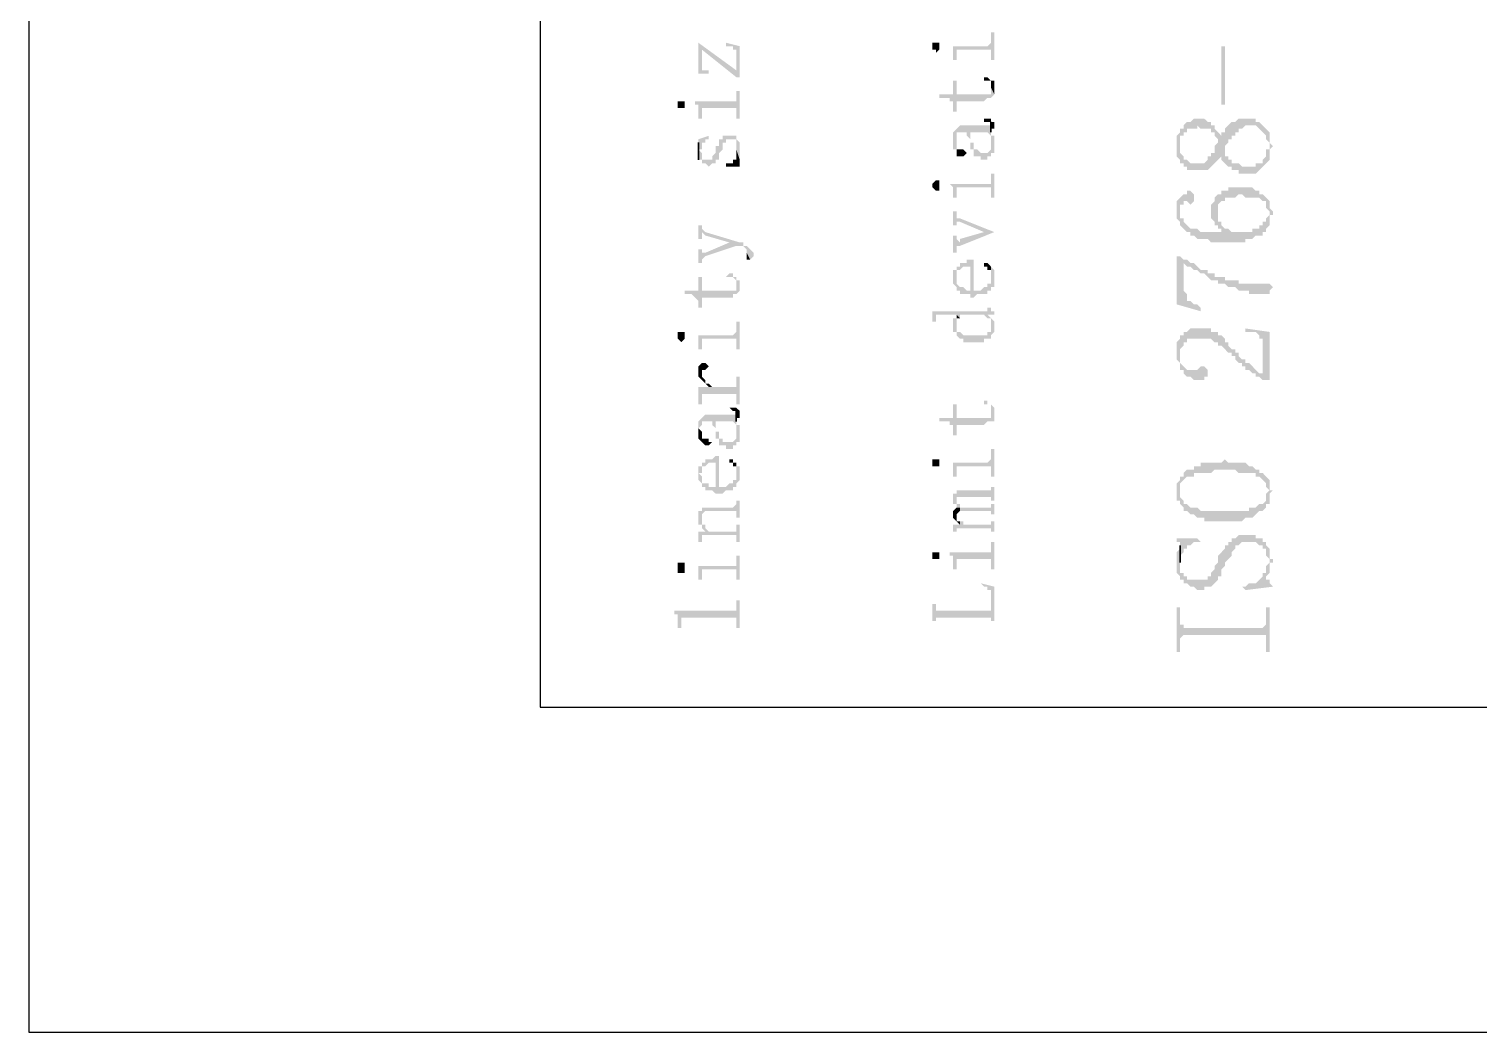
# Model space of a CAD drawing. Header units: inches. Extents: x 3613 to 8393, y -2205 to -794.
# Drawn here: x 7005.62 to 7024.65, y -1185.65 to -1172.5 of the extents above; entities that cross this region are included whole.
import ezdxf

# ---------------------------------------------------------------- set-up
doc = ezdxf.new("R2010")
doc.units = ezdxf.units.IN
doc.header["$MEASUREMENT"] = 0

msp = doc.modelspace()

# ---------------------------------------------------------------- hatches: boundary and pattern name
at = {"transparency": 33554559}
for points in [[(7014.406, -1172.676), (7014.451, -1172.766), (7014.902, -1173.127), (7014.902, -1173.037)], [(7014.406, -1172.676), (7014.406, -1173.082), (7014.586, -1173.082), (7014.541, -1173.082), (7014.541, -1173.037), (7014.451, -1173.037), (7014.451, -1172.992), (7014.451, -1172.766)], [(7014.767, -1172.676), (7014.767, -1172.721), (7014.857, -1172.721), (7014.857, -1172.766), (7014.902, -1172.766), (7014.902, -1172.811), (7014.902, -1173.127), (7014.948, -1173.127), (7014.948, -1172.721)], [(7017.475, -1172.721), (7017.475, -1172.766), (7017.52, -1172.766), (7017.52, -1172.811), (7017.52, -1172.811), (7017.565, -1172.766), (7017.565, -1172.721), (7017.565, -1172.676), (7017.475, -1172.676)], [(7017.701, -1172.721), (7017.746, -1172.721), (7017.746, -1172.766), (7017.746, -1172.811), (7017.746, -1172.856), (7017.746, -1172.902), (7017.791, -1172.902), (7017.791, -1172.811), (7017.791, -1172.766), (7018.242, -1172.766), (7018.242, -1172.902), (7018.287, -1172.902), (7018.287, -1172.541), (7018.242, -1172.541), (7018.242, -1172.676), (7018.242, -1172.676), (7018.197, -1172.721)], [(7021.311, -1173.488), (7021.311, -1172.721), (7021.266, -1172.721), (7021.266, -1173.488)], [(7017.565, -1173.353), (7017.565, -1173.398), (7017.701, -1173.398), (7017.701, -1173.443), (7017.746, -1173.443), (7017.746, -1173.488), (7017.746, -1173.579), (7017.791, -1173.579), (7017.791, -1173.443), (7018.152, -1173.443), (7018.197, -1173.398), (7018.242, -1173.398), (7018.287, -1173.353), (7018.242, -1173.263), (7018.242, -1173.308), (7018.242, -1173.353), (7017.791, -1173.353), (7017.791, -1173.172), (7017.746, -1173.172), (7017.746, -1173.353)], [(7018.152, -1173.172), (7018.242, -1173.172), (7018.242, -1173.218), (7018.242, -1173.263), (7018.242, -1173.263), (7018.287, -1173.353), (7018.287, -1173.263), (7018.287, -1173.218), (7018.287, -1173.172), (7018.242, -1173.172), (7018.197, -1173.127), (7018.152, -1173.127)], [(7014.135, -1173.488), (7014.135, -1173.533), (7014.225, -1173.533), (7014.225, -1173.488), (7014.225, -1173.443), (7014.135, -1173.443)], [(7014.361, -1173.443), (7014.361, -1173.488), (7014.406, -1173.488), (7014.406, -1173.533), (7014.406, -1173.579), (7014.406, -1173.669), (7014.451, -1173.669), (7014.451, -1173.533), (7014.902, -1173.533), (7014.902, -1173.669), (7014.948, -1173.669), (7014.948, -1173.308), (7014.902, -1173.308), (7014.902, -1173.443), (7014.857, -1173.443)], [(7017.746, -1173.94), (7017.746, -1173.985), (7017.746, -1174.03), (7017.746, -1174.075), (7017.791, -1174.075), (7017.791, -1173.94), (7017.791, -1173.895), (7017.791, -1173.849), (7017.926, -1173.849), (7017.926, -1173.895), (7017.926, -1173.895), (7017.971, -1173.94), (7017.971, -1173.985), (7017.971, -1173.849), (7018.197, -1173.849), (7018.242, -1173.895), (7018.242, -1173.94), (7018.242, -1173.985), (7018.242, -1174.03), (7018.287, -1173.895), (7018.242, -1173.895), (7018.242, -1173.849), (7018.242, -1173.759), (7017.836, -1173.759), (7017.791, -1173.804), (7017.791, -1173.804), (7017.746, -1173.849), (7017.746, -1173.895)], [(7018.152, -1173.669), (7018.152, -1173.714), (7018.242, -1173.714), (7018.242, -1173.804), (7018.287, -1173.804), (7018.287, -1173.759), (7018.287, -1173.714), (7018.242, -1173.714), (7018.242, -1173.669), (7018.197, -1173.669)], [(7020.679, -1174.03), (7020.679, -1174.165), (7020.724, -1174.21), (7020.724, -1174.256), (7020.77, -1174.256), (7020.77, -1174.301), (7020.815, -1174.301), (7020.815, -1174.346), (7021.086, -1174.346), (7021.131, -1174.301), (7021.131, -1174.301), (7021.176, -1174.256), (7021.176, -1174.256), (7021.221, -1174.21), (7021.221, -1174.21), (7021.266, -1174.165), (7021.266, -1174.21), (7021.311, -1174.12), (7021.311, -1174.075), (7021.311, -1174.03), (7021.356, -1173.985), (7021.356, -1173.94), (7021.401, -1173.94), (7021.401, -1173.895), (7021.447, -1173.895), (7021.447, -1173.849), (7021.492, -1173.849), (7021.492, -1173.804), (7021.537, -1173.804), (7021.582, -1173.759), (7021.717, -1173.759), (7021.762, -1173.804), (7021.762, -1173.804), (7021.808, -1173.849), (7021.808, -1173.849), (7021.853, -1173.895), (7021.853, -1173.94), (7021.898, -1173.985), (7021.898, -1174.21), (7021.898, -1174.12), (7021.898, -1174.075), (7021.943, -1174.03), (7021.898, -1173.985), (7021.898, -1173.895), (7021.898, -1173.849), (7021.853, -1173.804), (7021.853, -1173.804), (7021.808, -1173.759), (7021.808, -1173.759), (7021.762, -1173.714), (7021.717, -1173.714), (7021.717, -1173.669), (7021.492, -1173.669), (7021.447, -1173.714), (7021.401, -1173.714), (7021.356, -1173.759), (7021.356, -1173.759), (7021.311, -1173.804), (7021.311, -1173.849), (7021.266, -1173.849), (7021.266, -1173.895), (7021.266, -1173.895), (7021.221, -1173.849), (7021.221, -1173.985), (7021.221, -1173.985), (7021.176, -1174.03), (7021.176, -1174.12), (7021.131, -1174.12), (7021.131, -1174.165), (7021.086, -1174.165), (7021.086, -1174.21), (7021.04, -1174.256), (7020.86, -1174.256), (7020.815, -1174.21), (7020.77, -1174.21), (7020.77, -1174.165), (7020.77, -1174.165), (7020.724, -1174.12), (7020.724, -1174.075), (7020.724, -1173.849), (7020.724, -1173.849), (7020.679, -1173.895), (7020.679, -1173.985)], [(7020.724, -1173.849), (7020.724, -1174.03), (7020.724, -1173.895), (7020.77, -1173.895), (7020.77, -1173.849), (7020.815, -1173.849), (7020.815, -1173.804), (7020.95, -1173.804), (7020.95, -1173.759), (7020.995, -1173.804), (7021.131, -1173.804), (7021.131, -1173.849), (7021.176, -1173.849), (7021.176, -1173.895), (7021.221, -1173.94), (7021.221, -1173.849), (7021.221, -1173.849), (7021.176, -1173.804), (7021.176, -1173.759), (7021.131, -1173.759), (7021.131, -1173.714), (7021.086, -1173.714), (7021.04, -1173.669), (7020.905, -1173.669), (7020.86, -1173.714), (7020.815, -1173.714), (7020.77, -1173.759), (7020.77, -1173.804), (7020.724, -1173.804)], [(7014.406, -1174.21), (7014.451, -1174.21), (7014.451, -1174.256), (7014.496, -1174.256), (7014.541, -1174.301), (7014.541, -1174.301), (7014.586, -1174.256), (7014.632, -1174.256), (7014.632, -1174.21), (7014.677, -1174.21), (7014.677, -1174.165), (7014.677, -1174.12), (7014.677, -1174.12), (7014.722, -1174.075), (7014.722, -1174.03), (7014.722, -1173.985), (7014.767, -1173.985), (7014.767, -1173.94), (7014.902, -1173.94), (7014.902, -1173.985), (7014.902, -1174.03), (7014.902, -1174.075), (7014.948, -1174.21), (7014.948, -1174.165), (7014.948, -1174.12), (7014.948, -1174.075), (7014.948, -1174.03), (7014.948, -1173.985), (7014.948, -1173.985), (7014.902, -1173.94), (7014.902, -1173.895), (7014.722, -1173.895), (7014.722, -1173.94), (7014.677, -1173.94), (7014.677, -1173.985), (7014.677, -1174.03), (7014.632, -1174.03), (7014.632, -1174.075), (7014.632, -1174.12), (7014.632, -1174.12), (7014.586, -1174.165), (7014.586, -1174.21), (7014.451, -1174.21), (7014.451, -1174.165), (7014.451, -1174.12), (7014.406, -1174.075)], [(7014.406, -1173.94), (7014.406, -1174.21), (7014.406, -1174.075), (7014.451, -1174.075), (7014.451, -1174.03), (7014.451, -1173.985), (7014.496, -1173.985), (7014.496, -1173.94), (7014.541, -1173.94), (7014.541, -1173.895)], [(7017.791, -1174.075), (7017.791, -1174.12), (7017.791, -1174.165), (7017.881, -1174.165), (7017.926, -1174.12), (7017.926, -1174.12), (7017.881, -1174.075), (7017.791, -1174.075), (7017.791, -1174.03), (7017.791, -1173.94)], [(7017.971, -1173.985), (7017.971, -1174.03), (7017.971, -1174.075), (7018.017, -1174.075), (7018.017, -1174.12), (7018.017, -1174.165), (7018.107, -1174.165), (7018.107, -1174.21), (7018.197, -1174.21), (7018.197, -1174.165), (7018.242, -1174.165), (7018.242, -1174.12), (7018.287, -1174.12), (7018.287, -1174.075), (7018.287, -1174.03), (7018.287, -1173.985), (7018.287, -1173.94), (7018.287, -1173.895), (7018.242, -1174.03), (7018.242, -1174.075), (7018.242, -1174.075), (7018.197, -1174.12), (7018.107, -1174.12), (7018.062, -1174.075), (7018.017, -1174.075), (7018.017, -1174.03), (7018.017, -1173.985), (7017.971, -1173.985), (7017.971, -1173.94), (7017.971, -1173.849), (7017.971, -1173.849)], [(7021.266, -1174.21), (7021.311, -1174.256), (7021.311, -1174.256), (7021.356, -1174.301), (7021.401, -1174.301), (7021.401, -1174.346), (7021.492, -1174.346), (7021.492, -1174.391), (7021.717, -1174.391), (7021.762, -1174.346), (7021.762, -1174.346), (7021.808, -1174.301), (7021.808, -1174.301), (7021.853, -1174.256), (7021.853, -1174.256), (7021.898, -1174.21), (7021.898, -1174.03), (7021.898, -1174.075), (7021.853, -1174.075), (7021.853, -1174.165), (7021.808, -1174.21), (7021.808, -1174.256), (7021.717, -1174.256), (7021.717, -1174.301), (7021.537, -1174.301), (7021.492, -1174.256), (7021.401, -1174.256), (7021.401, -1174.21), (7021.356, -1174.21), (7021.356, -1174.165), (7021.311, -1174.165), (7021.311, -1174.12)], [(7014.767, -1174.256), (7014.767, -1174.301), (7014.948, -1174.301), (7014.948, -1174.256), (7014.948, -1174.21), (7014.902, -1174.075), (7014.902, -1174.12), (7014.902, -1174.165), (7014.902, -1174.21), (7014.857, -1174.21), (7014.857, -1174.256), (7014.812, -1174.256)], [(7017.701, -1174.526), (7017.701, -1174.526), (7017.746, -1174.572), (7017.746, -1174.617), (7017.746, -1174.662), (7017.746, -1174.707), (7017.791, -1174.707), (7017.791, -1174.617), (7017.791, -1174.572), (7018.242, -1174.572), (7018.242, -1174.617), (7018.242, -1174.707), (7018.287, -1174.707), (7018.287, -1174.391), (7018.242, -1174.391), (7018.242, -1174.481), (7018.242, -1174.526), (7018.197, -1174.526)], [(7017.475, -1174.572), (7017.475, -1174.572), (7017.52, -1174.617), (7017.565, -1174.617), (7017.565, -1174.572), (7017.565, -1174.526), (7017.565, -1174.481), (7017.52, -1174.481), (7017.475, -1174.526), (7017.475, -1174.526)], [(7021.131, -1174.887), (7021.131, -1174.933), (7021.131, -1174.978), (7021.176, -1175.023), (7021.176, -1175.068), (7021.221, -1175.068), (7021.221, -1174.842), (7021.221, -1174.797), (7021.266, -1174.752), (7021.311, -1174.752), (7021.311, -1174.707), (7021.447, -1174.707), (7021.492, -1174.662), (7021.537, -1174.662), (7021.582, -1174.707), (7021.762, -1174.707), (7021.808, -1174.752), (7021.853, -1174.752), (7021.853, -1174.842), (7021.898, -1174.887), (7021.898, -1175.068), (7021.898, -1174.933), (7021.943, -1174.933), (7021.943, -1174.887), (7021.898, -1174.842), (7021.898, -1174.752), (7021.853, -1174.707), (7021.853, -1174.707), (7021.808, -1174.662), (7021.762, -1174.662), (7021.762, -1174.617), (7021.717, -1174.617), (7021.672, -1174.572), (7021.356, -1174.572), (7021.356, -1174.617), (7021.266, -1174.617), (7021.266, -1174.662), (7021.221, -1174.662), (7021.176, -1174.707), (7021.176, -1174.752), (7021.131, -1174.797), (7021.131, -1174.842)], [(7020.679, -1174.842), (7020.679, -1174.933), (7020.679, -1174.978), (7020.724, -1175.023), (7020.724, -1175.068), (7020.77, -1175.113), (7020.77, -1175.113), (7020.815, -1175.158), (7020.86, -1175.158), (7020.86, -1175.203), (7020.905, -1175.203), (7020.95, -1175.248), (7021.086, -1175.248), (7021.131, -1175.294), (7021.582, -1175.294), (7021.582, -1175.248), (7021.672, -1175.248), (7021.717, -1175.203), (7021.808, -1175.203), (7021.808, -1175.158), (7021.853, -1175.158), (7021.853, -1175.113), (7021.898, -1175.068), (7021.898, -1174.887), (7021.898, -1174.933), (7021.853, -1174.978), (7021.853, -1175.023), (7021.808, -1175.023), (7021.808, -1175.068), (7021.762, -1175.068), (7021.762, -1175.113), (7021.672, -1175.113), (7021.672, -1175.158), (7021.401, -1175.158), (7021.356, -1175.113), (7021.311, -1175.158), (7020.995, -1175.158), (7020.95, -1175.113), (7020.86, -1175.113), (7020.815, -1175.068), (7020.815, -1175.068), (7020.77, -1175.023), (7020.77, -1174.978), (7020.724, -1174.978), (7020.724, -1174.887), (7020.724, -1174.707), (7020.679, -1174.752), (7020.679, -1174.797), (7020.679, -1174.797)], [(7020.724, -1174.707), (7020.724, -1174.887), (7020.724, -1174.797), (7020.77, -1174.797), (7020.77, -1174.752), (7020.815, -1174.752), (7020.86, -1174.797), (7020.86, -1174.797), (7020.905, -1174.752), (7020.905, -1174.662), (7020.905, -1174.662), (7020.86, -1174.617), (7020.815, -1174.617), (7020.815, -1174.662), (7020.77, -1174.662)], [(7017.746, -1174.887), (7017.746, -1175.068), (7017.791, -1175.068), (7017.791, -1175.023), (7017.836, -1175.023), (7018.152, -1175.158), (7018.287, -1175.158), (7017.836, -1174.978), (7017.791, -1174.978), (7017.791, -1174.933), (7017.791, -1174.887)], [(7021.221, -1175.068), (7021.221, -1175.113), (7021.266, -1175.113), (7021.266, -1175.158), (7021.311, -1175.158), (7021.356, -1175.113), (7021.311, -1175.113), (7021.266, -1175.068), (7021.266, -1175.023), (7021.221, -1175.023), (7021.221, -1174.978), (7021.221, -1174.887)], [(7014.406, -1175.068), (7014.406, -1175.248), (7014.451, -1175.248), (7014.451, -1175.203), (7014.451, -1175.158), (7014.496, -1175.203), (7014.812, -1175.294), (7014.812, -1175.294), (7014.902, -1175.339), (7014.993, -1175.339), (7015.038, -1175.384), (7015.038, -1175.429), (7015.083, -1175.519), (7015.083, -1175.519), (7015.128, -1175.474), (7015.128, -1175.429), (7015.128, -1175.429), (7015.083, -1175.384), (7015.083, -1175.384), (7015.038, -1175.339), (7014.993, -1175.339), (7014.993, -1175.294), (7014.948, -1175.294), (7014.496, -1175.158), (7014.451, -1175.113), (7014.451, -1175.068), (7014.451, -1175.068)], [(7017.746, -1175.203), (7017.746, -1175.429), (7017.791, -1175.429), (7017.791, -1175.384), (7017.791, -1175.339), (7017.836, -1175.339), (7018.287, -1175.158), (7018.152, -1175.158), (7017.836, -1175.248), (7017.836, -1175.294), (7017.791, -1175.248), (7017.791, -1175.203)], [(7014.406, -1175.384), (7014.406, -1175.564), (7014.451, -1175.564), (7014.451, -1175.519), (7014.451, -1175.519), (7014.496, -1175.474), (7014.902, -1175.339), (7014.812, -1175.294), (7014.496, -1175.429), (7014.451, -1175.429), (7014.451, -1175.384), (7014.451, -1175.384)], [(7015.038, -1175.474), (7015.038, -1175.519), (7015.083, -1175.519), (7015.038, -1175.429)], [(7017.746, -1175.655), (7017.791, -1175.745), (7017.791, -1175.7), (7017.791, -1175.655), (7017.836, -1175.655), (7017.881, -1175.61), (7017.971, -1175.61), (7017.971, -1176.016), (7018.017, -1176.016), (7018.062, -1175.971), (7018.197, -1175.971), (7018.197, -1175.925), (7018.242, -1175.925), (7018.242, -1175.88), (7018.287, -1175.88), (7018.287, -1175.835), (7018.287, -1175.79), (7018.287, -1175.745), (7018.287, -1175.7), (7018.287, -1175.655), (7018.287, -1175.655), (7018.242, -1175.61), (7018.242, -1175.745), (7018.242, -1175.79), (7018.242, -1175.835), (7018.197, -1175.835), (7018.197, -1175.88), (7018.152, -1175.88), (7018.107, -1175.925), (7018.017, -1175.925), (7018.017, -1175.519), (7017.926, -1175.519), (7017.926, -1175.564), (7017.836, -1175.564), (7017.836, -1175.61), (7017.791, -1175.61), (7017.791, -1175.655)], [(7020.679, -1175.474), (7020.679, -1176.106), (7020.995, -1176.196), (7020.995, -1176.151), (7020.95, -1176.106), (7020.905, -1176.106), (7020.86, -1176.061), (7020.815, -1176.061), (7020.815, -1175.971), (7020.77, -1175.925), (7020.77, -1175.519), (7020.724, -1175.474)], [(7020.77, -1175.519), (7020.77, -1175.564), (7020.815, -1175.61), (7020.86, -1175.61), (7020.905, -1175.655), (7020.95, -1175.655), (7020.995, -1175.7), (7021.04, -1175.7), (7021.086, -1175.745), (7021.086, -1175.745), (7021.131, -1175.79), (7021.221, -1175.79), (7021.221, -1175.835), (7021.311, -1175.835), (7021.356, -1175.88), (7021.447, -1175.88), (7021.492, -1175.925), (7021.627, -1175.925), (7021.627, -1175.971), (7021.898, -1175.971), (7021.898, -1175.925), (7021.943, -1175.88), (7021.898, -1175.835), (7021.492, -1175.835), (7021.492, -1175.79), (7021.311, -1175.79), (7021.311, -1175.745), (7021.176, -1175.745), (7021.176, -1175.7), (7021.086, -1175.7), (7021.086, -1175.655), (7020.995, -1175.655), (7020.95, -1175.61), (7020.95, -1175.61), (7020.905, -1175.564), (7020.86, -1175.564), (7020.815, -1175.519)], [(7014.225, -1175.925), (7014.225, -1175.971), (7014.316, -1175.971), (7014.361, -1176.016), (7014.361, -1176.016), (7014.406, -1176.061), (7014.406, -1176.151), (7014.451, -1176.151), (7014.451, -1176.016), (7014.857, -1176.016), (7014.857, -1175.971), (7014.902, -1175.971), (7014.902, -1175.835), (7014.902, -1175.88), (7014.902, -1175.925), (7014.451, -1175.925), (7014.451, -1175.745), (7014.406, -1175.745), (7014.406, -1175.925)], [(7014.767, -1175.745), (7014.857, -1175.745), (7014.902, -1175.79), (7014.902, -1175.835), (7014.902, -1175.971), (7014.948, -1175.925), (7014.948, -1175.88), (7014.948, -1175.79), (7014.902, -1175.79), (7014.902, -1175.745), (7014.857, -1175.745), (7014.857, -1175.7), (7014.812, -1175.7)], [(7017.746, -1175.745), (7017.746, -1175.79), (7017.746, -1175.835), (7017.746, -1175.835), (7017.791, -1175.88), (7017.791, -1175.925), (7017.836, -1175.925), (7017.836, -1175.971), (7017.971, -1175.971), (7017.971, -1176.016), (7017.971, -1175.925), (7017.926, -1175.925), (7017.881, -1175.88), (7017.836, -1175.88), (7017.791, -1175.835), (7017.791, -1175.79), (7017.791, -1175.745), (7017.746, -1175.655), (7017.746, -1175.7)], [(7018.152, -1175.564), (7018.152, -1175.61), (7018.197, -1175.61), (7018.197, -1175.655), (7018.242, -1175.655), (7018.242, -1175.7), (7018.242, -1175.745), (7018.242, -1175.61), (7018.242, -1175.61), (7018.197, -1175.564)], [(7017.43, -1176.196), (7017.475, -1176.196), (7017.475, -1176.241), (7017.475, -1176.332), (7017.52, -1176.332), (7017.52, -1176.287), (7017.52, -1176.241), (7017.791, -1176.241), (7017.836, -1176.287), (7017.836, -1176.241), (7018.152, -1176.241), (7018.197, -1176.287), (7018.197, -1176.241), (7018.287, -1176.241), (7018.287, -1176.196), (7018.242, -1176.196), (7018.242, -1176.151), (7018.242, -1176.106), (7018.242, -1176.151), (7018.197, -1176.151), (7018.197, -1176.196)], [(7017.746, -1176.377), (7017.746, -1176.422), (7017.746, -1176.467), (7017.791, -1176.467), (7017.791, -1176.512), (7017.791, -1176.512), (7017.836, -1176.557), (7017.881, -1176.557), (7017.881, -1176.602), (7018.152, -1176.602), (7018.152, -1176.557), (7018.242, -1176.557), (7018.242, -1176.512), (7018.242, -1176.377), (7018.242, -1176.422), (7018.242, -1176.467), (7018.197, -1176.467), (7018.197, -1176.512), (7017.881, -1176.512), (7017.836, -1176.467), (7017.791, -1176.467), (7017.791, -1176.422), (7017.791, -1176.287), (7017.746, -1176.287), (7017.746, -1176.332)], [(7017.791, -1176.287), (7017.791, -1176.377), (7017.791, -1176.332), (7017.791, -1176.287), (7017.836, -1176.287), (7017.791, -1176.241), (7017.791, -1176.241)], [(7018.197, -1176.287), (7018.242, -1176.287), (7018.242, -1176.332), (7018.242, -1176.377), (7018.242, -1176.512), (7018.287, -1176.467), (7018.287, -1176.422), (7018.287, -1176.377), (7018.287, -1176.332), (7018.287, -1176.332), (7018.242, -1176.287), (7018.242, -1176.287), (7018.197, -1176.241), (7018.197, -1176.241)], [(7014.135, -1176.512), (7014.135, -1176.557), (7014.135, -1176.557), (7014.18, -1176.602), (7014.18, -1176.602), (7014.225, -1176.557), (7014.225, -1176.512), (7014.225, -1176.467), (7014.135, -1176.467)], [(7014.361, -1176.512), (7014.406, -1176.512), (7014.406, -1176.557), (7014.406, -1176.648), (7014.406, -1176.693), (7014.451, -1176.693), (7014.451, -1176.602), (7014.451, -1176.557), (7014.902, -1176.557), (7014.902, -1176.693), (7014.948, -1176.693), (7014.948, -1176.332), (7014.902, -1176.332), (7014.902, -1176.467), (7014.902, -1176.467), (7014.857, -1176.512)], [(7020.679, -1176.738), (7020.679, -1176.828), (7020.679, -1176.828), (7020.724, -1176.873), (7020.724, -1176.918), (7020.724, -1176.738), (7020.724, -1176.693), (7020.77, -1176.648), (7020.77, -1176.602), (7020.815, -1176.602), (7020.815, -1176.557), (7021.131, -1176.557), (7021.176, -1176.602), (7021.221, -1176.602), (7021.221, -1176.648), (7021.266, -1176.648), (7021.311, -1176.693), (7021.311, -1176.693), (7021.356, -1176.738), (7021.401, -1176.738), (7021.401, -1176.783), (7021.447, -1176.783), (7021.447, -1176.828), (7021.492, -1176.873), (7021.537, -1176.873), (7021.537, -1176.918), (7021.582, -1176.918), (7021.582, -1176.964), (7021.627, -1176.964), (7021.672, -1177.009), (7021.717, -1177.009), (7021.717, -1177.054), (7021.762, -1177.054), (7021.808, -1177.099), (7021.808, -1177.009), (7021.762, -1177.009), (7021.717, -1176.964), (7021.717, -1176.964), (7021.672, -1176.918), (7021.627, -1176.873), (7021.582, -1176.873), (7021.582, -1176.828), (7021.537, -1176.828), (7021.492, -1176.783), (7021.492, -1176.738), (7021.447, -1176.738), (7021.447, -1176.693), (7021.401, -1176.693), (7021.356, -1176.648), (7021.356, -1176.602), (7021.311, -1176.602), (7021.311, -1176.557), (7021.266, -1176.512), (7021.221, -1176.512), (7021.221, -1176.467), (7021.131, -1176.467), (7021.131, -1176.422), (7020.86, -1176.422), (7020.815, -1176.467), (7020.77, -1176.467), (7020.77, -1176.512), (7020.724, -1176.512), (7020.724, -1176.557), (7020.724, -1176.557), (7020.679, -1176.602), (7020.679, -1176.648), (7020.679, -1176.693)], [(7021.582, -1176.422), (7021.582, -1176.467), (7021.717, -1176.467), (7021.762, -1176.512), (7021.762, -1176.557), (7021.808, -1176.557), (7021.808, -1177.099), (7021.898, -1177.099), (7021.898, -1176.467)], [(7014.406, -1176.964), (7014.406, -1177.009), (7014.406, -1177.054), (7014.406, -1177.054), (7014.451, -1177.099), (7014.451, -1177.009), (7014.451, -1176.964), (7014.496, -1176.964), (7014.541, -1176.918), (7014.541, -1176.918), (7014.496, -1176.873), (7014.451, -1176.873), (7014.406, -1176.918)], [(7020.724, -1176.918), (7020.724, -1176.964), (7020.77, -1176.964), (7020.77, -1177.009), (7020.77, -1177.009), (7020.815, -1177.054), (7020.86, -1177.054), (7020.905, -1177.099), (7021.04, -1177.099), (7021.04, -1177.054), (7021.086, -1177.054), (7021.086, -1176.964), (7021.086, -1176.964), (7021.04, -1176.918), (7020.995, -1176.918), (7020.95, -1176.964), (7020.815, -1176.964), (7020.77, -1176.918), (7020.77, -1176.918), (7020.724, -1176.873), (7020.724, -1176.828), (7020.724, -1176.783)], [(7014.406, -1177.189), (7014.406, -1177.234), (7014.406, -1177.279), (7014.406, -1177.325), (7014.406, -1177.415), (7014.451, -1177.415), (7014.451, -1177.279), (7014.902, -1177.279), (7014.902, -1177.415), (7014.948, -1177.415), (7014.948, -1177.054), (7014.902, -1177.054), (7014.902, -1177.144), (7014.902, -1177.189), (7014.541, -1177.189)], [(7014.451, -1177.099), (7014.451, -1177.099), (7014.496, -1177.144), (7014.496, -1177.144), (7014.541, -1177.189), (7014.586, -1177.189), (7014.541, -1177.144), (7014.496, -1177.144), (7014.496, -1177.099), (7014.496, -1177.099), (7014.451, -1177.054), (7014.451, -1177.009), (7014.451, -1177.009)], [(7017.565, -1177.595), (7017.565, -1177.64), (7017.701, -1177.64), (7017.701, -1177.686), (7017.746, -1177.686), (7017.746, -1177.731), (7017.746, -1177.821), (7017.791, -1177.821), (7017.791, -1177.686), (7018.152, -1177.686), (7018.197, -1177.64), (7018.287, -1177.64), (7018.242, -1177.505), (7018.242, -1177.55), (7018.242, -1177.595), (7017.791, -1177.595), (7017.791, -1177.415), (7017.746, -1177.415), (7017.746, -1177.595)], [(7018.152, -1177.415), (7018.242, -1177.415), (7018.242, -1177.46), (7018.242, -1177.505), (7018.242, -1177.505), (7018.287, -1177.64), (7018.287, -1177.595), (7018.287, -1177.55), (7018.287, -1177.46), (7018.287, -1177.46), (7018.242, -1177.415), (7018.197, -1177.415), (7018.197, -1177.37), (7018.152, -1177.37)], [(7014.406, -1177.731), (7014.406, -1177.776), (7014.406, -1177.821), (7014.406, -1177.866), (7014.406, -1177.731), (7014.406, -1177.731), (7014.451, -1177.686), (7014.451, -1177.64), (7014.586, -1177.64), (7014.586, -1177.686), (7014.586, -1177.686), (7014.632, -1177.731), (7014.632, -1177.776), (7014.632, -1177.64), (7014.857, -1177.64), (7014.902, -1177.686), (7014.902, -1177.731), (7014.902, -1177.776), (7014.902, -1177.821), (7014.902, -1177.686), (7014.902, -1177.64), (7014.902, -1177.55), (7014.496, -1177.55), (7014.451, -1177.595), (7014.451, -1177.595), (7014.406, -1177.64), (7014.406, -1177.686)], [(7014.632, -1177.776), (7014.632, -1177.821), (7014.632, -1177.866), (7014.677, -1177.866), (7014.677, -1177.911), (7014.677, -1177.956), (7014.767, -1177.956), (7014.767, -1178.002), (7014.857, -1178.002), (7014.857, -1177.956), (7014.902, -1177.956), (7014.902, -1177.911), (7014.948, -1177.911), (7014.948, -1177.866), (7014.948, -1177.821), (7014.948, -1177.731), (7014.948, -1177.686), (7014.902, -1177.686), (7014.902, -1177.821), (7014.902, -1177.866), (7014.902, -1177.866), (7014.857, -1177.911), (7014.722, -1177.911), (7014.722, -1177.866), (7014.677, -1177.866), (7014.677, -1177.821), (7014.677, -1177.776), (7014.632, -1177.776), (7014.632, -1177.731), (7014.632, -1177.64), (7014.632, -1177.64)], [(7014.812, -1177.46), (7014.812, -1177.46), (7014.857, -1177.505), (7014.902, -1177.505), (7014.902, -1177.595), (7014.948, -1177.595), (7014.948, -1177.55), (7014.948, -1177.505), (7014.948, -1177.505), (7014.902, -1177.46), (7014.857, -1177.46)], [(7014.406, -1177.866), (7014.451, -1177.911), (7014.451, -1177.911), (7014.496, -1177.956), (7014.541, -1177.956), (7014.586, -1177.911), (7014.541, -1177.911), (7014.541, -1177.866), (7014.451, -1177.866), (7014.451, -1177.821), (7014.451, -1177.776), (7014.406, -1177.731)], [(7017.701, -1178.182), (7017.746, -1178.182), (7017.746, -1178.227), (7017.746, -1178.317), (7017.746, -1178.363), (7017.791, -1178.363), (7017.791, -1178.272), (7017.791, -1178.227), (7018.242, -1178.227), (7018.242, -1178.363), (7018.287, -1178.363), (7018.287, -1178.002), (7018.242, -1178.002), (7018.242, -1178.137), (7018.242, -1178.137), (7018.197, -1178.182)], [(7014.406, -1178.227), (7014.406, -1178.317), (7014.451, -1178.317), (7014.451, -1178.272), (7014.451, -1178.227), (7014.496, -1178.227), (7014.541, -1178.182), (7014.632, -1178.182), (7014.632, -1178.588), (7014.722, -1178.588), (7014.767, -1178.543), (7014.857, -1178.543), (7014.857, -1178.498), (7014.902, -1178.498), (7014.902, -1178.453), (7014.902, -1178.453), (7014.948, -1178.408), (7014.948, -1178.363), (7014.948, -1178.317), (7014.948, -1178.272), (7014.948, -1178.227), (7014.902, -1178.227), (7014.902, -1178.182), (7014.902, -1178.317), (7014.902, -1178.363), (7014.902, -1178.408), (7014.857, -1178.408), (7014.857, -1178.453), (7014.812, -1178.453), (7014.767, -1178.498), (7014.677, -1178.498), (7014.677, -1178.092), (7014.632, -1178.092), (7014.586, -1178.137), (7014.496, -1178.137), (7014.496, -1178.182), (7014.451, -1178.182), (7014.451, -1178.227)], [(7014.767, -1178.137), (7014.812, -1178.137), (7014.812, -1178.182), (7014.857, -1178.182), (7014.857, -1178.227), (7014.902, -1178.227), (7014.902, -1178.272), (7014.902, -1178.317), (7014.902, -1178.182), (7014.857, -1178.182), (7014.857, -1178.137), (7014.812, -1178.137)], [(7017.475, -1178.182), (7017.475, -1178.227), (7017.565, -1178.227), (7017.565, -1178.182), (7017.565, -1178.137), (7017.475, -1178.137)], [(7020.724, -1178.408), (7020.724, -1178.543), (7020.724, -1178.498), (7020.724, -1178.453), (7020.77, -1178.408), (7020.77, -1178.408), (7020.815, -1178.363), (7020.905, -1178.363), (7020.905, -1178.317), (7021.131, -1178.317), (7021.176, -1178.272), (7021.447, -1178.272), (7021.492, -1178.317), (7021.717, -1178.317), (7021.717, -1178.363), (7021.762, -1178.363), (7021.808, -1178.408), (7021.808, -1178.408), (7021.853, -1178.453), (7021.853, -1178.498), (7021.898, -1178.543), (7021.898, -1178.408), (7021.853, -1178.363), (7021.853, -1178.363), (7021.808, -1178.317), (7021.762, -1178.317), (7021.762, -1178.272), (7021.717, -1178.272), (7021.672, -1178.227), (7021.627, -1178.227), (7021.582, -1178.182), (7021.356, -1178.182), (7021.311, -1178.137), (7021.266, -1178.182), (7020.995, -1178.182), (7020.995, -1178.227), (7020.905, -1178.227), (7020.905, -1178.272), (7020.815, -1178.272), (7020.77, -1178.317), (7020.77, -1178.363), (7020.724, -1178.363)], [(7014.406, -1178.317), (7014.406, -1178.363), (7014.406, -1178.408), (7014.406, -1178.408), (7014.451, -1178.453), (7014.451, -1178.498), (7014.496, -1178.498), (7014.496, -1178.543), (7014.586, -1178.543), (7014.632, -1178.588), (7014.632, -1178.498), (7014.541, -1178.498), (7014.541, -1178.453), (7014.451, -1178.453), (7014.451, -1178.408), (7014.451, -1178.363), (7014.451, -1178.363), (7014.406, -1178.317), (7014.406, -1178.227), (7014.406, -1178.272)], [(7020.679, -1178.543), (7020.679, -1178.679), (7020.724, -1178.679), (7020.724, -1178.724), (7020.724, -1178.724), (7020.77, -1178.769), (7020.77, -1178.814), (7020.815, -1178.814), (7020.86, -1178.859), (7020.905, -1178.859), (7020.95, -1178.904), (7021.04, -1178.904), (7021.04, -1178.949), (7021.537, -1178.949), (7021.582, -1178.904), (7021.672, -1178.904), (7021.717, -1178.859), (7021.717, -1178.859), (7021.762, -1178.814), (7021.808, -1178.814), (7021.853, -1178.769), (7021.853, -1178.724), (7021.898, -1178.724), (7021.898, -1178.633), (7021.898, -1178.588), (7021.943, -1178.543), (7021.898, -1178.543), (7021.898, -1178.453), (7021.898, -1178.408), (7021.898, -1178.543), (7021.898, -1178.543), (7021.853, -1178.588), (7021.853, -1178.633), (7021.853, -1178.679), (7021.808, -1178.724), (7021.762, -1178.724), (7021.717, -1178.769), (7021.627, -1178.769), (7021.627, -1178.814), (7020.995, -1178.814), (7020.95, -1178.769), (7020.86, -1178.769), (7020.815, -1178.724), (7020.77, -1178.724), (7020.77, -1178.679), (7020.724, -1178.633), (7020.724, -1178.408), (7020.724, -1178.408), (7020.679, -1178.453)], [(7017.746, -1178.633), (7017.746, -1178.679), (7017.746, -1178.724), (7017.791, -1178.724), (7017.791, -1178.769), (7017.836, -1178.769), (7017.836, -1178.814), (7018.242, -1178.814), (7018.242, -1178.859), (7018.287, -1178.859), (7018.287, -1178.724), (7018.242, -1178.724), (7018.242, -1178.769), (7017.836, -1178.769), (7017.836, -1178.724), (7017.791, -1178.724), (7017.791, -1178.679), (7017.791, -1178.588), (7017.746, -1178.588)], [(7017.791, -1178.588), (7017.791, -1178.679), (7017.791, -1178.633), (7018.242, -1178.633), (7018.242, -1178.679), (7018.287, -1178.679), (7018.287, -1178.498), (7018.242, -1178.498), (7018.242, -1178.543), (7017.791, -1178.543)], [(7014.451, -1178.814), (7014.451, -1178.904), (7014.451, -1178.859), (7014.451, -1178.859), (7014.496, -1178.814), (7014.902, -1178.814), (7014.902, -1178.904), (7014.948, -1178.904), (7014.948, -1178.679), (7014.902, -1178.679), (7014.902, -1178.724), (7014.902, -1178.724), (7014.857, -1178.769), (7014.451, -1178.769)], [(7017.746, -1178.859), (7017.746, -1178.904), (7017.746, -1178.904), (7017.791, -1178.949), (7017.791, -1178.859), (7017.791, -1178.859), (7017.836, -1178.814), (7017.836, -1178.769), (7017.791, -1178.769), (7017.746, -1178.814), (7017.746, -1178.814)], [(7014.406, -1178.904), (7014.406, -1178.949), (7014.406, -1178.994), (7014.451, -1178.994), (7014.451, -1179.04), (7014.451, -1179.04), (7014.496, -1179.085), (7014.496, -1179.04), (7014.496, -1178.994), (7014.451, -1178.994), (7014.451, -1178.949), (7014.451, -1178.814), (7014.406, -1178.814), (7014.406, -1178.859), (7014.406, -1178.859)], [(7017.746, -1178.994), (7017.746, -1179.04), (7017.746, -1179.085), (7017.791, -1179.085), (7017.791, -1179.04), (7018.242, -1179.04), (7018.242, -1179.085), (7018.287, -1179.085), (7018.287, -1178.949), (7018.242, -1178.949), (7018.242, -1178.994), (7017.881, -1178.994), (7017.881, -1178.949), (7017.836, -1178.949), (7017.836, -1178.994)], [(7017.791, -1178.949), (7017.791, -1178.949), (7017.836, -1178.994), (7017.836, -1178.949), (7017.791, -1178.949), (7017.791, -1178.904), (7017.791, -1178.859)], [(7014.406, -1179.085), (7014.406, -1179.13), (7014.406, -1179.175), (7014.406, -1179.22), (7014.451, -1179.22), (7014.451, -1179.175), (7014.451, -1179.13), (7014.902, -1179.13), (7014.902, -1179.175), (7014.902, -1179.22), (7014.948, -1179.22), (7014.948, -1178.994), (7014.902, -1178.994), (7014.902, -1179.04), (7014.902, -1179.085), (7014.541, -1179.085), (7014.496, -1179.04), (7014.496, -1179.085)], [(7020.679, -1179.491), (7020.679, -1179.626), (7020.679, -1179.626), (7020.724, -1179.671), (7020.724, -1179.717), (7020.77, -1179.717), (7020.77, -1179.762), (7020.815, -1179.762), (7020.86, -1179.807), (7020.905, -1179.807), (7020.95, -1179.852), (7021.04, -1179.852), (7021.04, -1179.807), (7021.131, -1179.807), (7021.176, -1179.762), (7021.176, -1179.762), (7021.221, -1179.717), (7021.221, -1179.671), (7021.266, -1179.671), (7021.266, -1179.581), (7021.311, -1179.536), (7021.311, -1179.491), (7021.356, -1179.446), (7021.356, -1179.446), (7021.401, -1179.401), (7021.401, -1179.356), (7021.401, -1179.356), (7021.447, -1179.31), (7021.447, -1179.265), (7021.492, -1179.265), (7021.537, -1179.22), (7021.717, -1179.22), (7021.762, -1179.265), (7021.808, -1179.265), (7021.808, -1179.31), (7021.853, -1179.31), (7021.853, -1179.401), (7021.898, -1179.446), (7021.898, -1179.626), (7021.898, -1179.581), (7021.898, -1179.491), (7021.943, -1179.491), (7021.943, -1179.446), (7021.898, -1179.446), (7021.898, -1179.31), (7021.898, -1179.31), (7021.853, -1179.265), (7021.853, -1179.22), (7021.808, -1179.22), (7021.808, -1179.175), (7021.717, -1179.175), (7021.717, -1179.13), (7021.492, -1179.13), (7021.447, -1179.175), (7021.401, -1179.175), (7021.401, -1179.22), (7021.356, -1179.22), (7021.356, -1179.265), (7021.311, -1179.265), (7021.311, -1179.31), (7021.266, -1179.356), (7021.266, -1179.356), (7021.221, -1179.401), (7021.221, -1179.491), (7021.176, -1179.536), (7021.176, -1179.581), (7021.131, -1179.626), (7021.131, -1179.671), (7021.086, -1179.671), (7021.086, -1179.717), (7020.815, -1179.717), (7020.815, -1179.671), (7020.77, -1179.671), (7020.77, -1179.626), (7020.724, -1179.626), (7020.724, -1179.31), (7020.679, -1179.356), (7020.679, -1179.401), (7020.679, -1179.446)], [(7017.475, -1179.401), (7017.475, -1179.446), (7017.565, -1179.446), (7017.565, -1179.401), (7017.565, -1179.356), (7017.475, -1179.356)], [(7017.701, -1179.356), (7017.701, -1179.401), (7017.746, -1179.401), (7017.746, -1179.446), (7017.746, -1179.491), (7017.746, -1179.581), (7017.791, -1179.581), (7017.791, -1179.446), (7018.242, -1179.446), (7018.242, -1179.581), (7018.287, -1179.581), (7018.287, -1179.22), (7018.242, -1179.22), (7018.242, -1179.356), (7018.197, -1179.356)], [(7020.679, -1179.175), (7020.679, -1179.22), (7020.724, -1179.22), (7020.724, -1179.446), (7020.724, -1179.401), (7020.77, -1179.356), (7020.77, -1179.31), (7020.815, -1179.31), (7020.815, -1179.265), (7020.86, -1179.265), (7020.905, -1179.22), (7020.995, -1179.22), (7020.95, -1179.175)], [(7014.135, -1179.536), (7014.135, -1179.581), (7014.135, -1179.626), (7014.225, -1179.626), (7014.225, -1179.581), (7014.225, -1179.536), (7014.225, -1179.491), (7014.135, -1179.491)], [(7014.361, -1179.536), (7014.406, -1179.536), (7014.406, -1179.581), (7014.406, -1179.626), (7014.406, -1179.671), (7014.406, -1179.717), (7014.451, -1179.717), (7014.451, -1179.626), (7014.451, -1179.581), (7014.902, -1179.581), (7014.902, -1179.626), (7014.902, -1179.717), (7014.948, -1179.717), (7014.948, -1179.401), (7014.902, -1179.401), (7014.902, -1179.491), (7014.902, -1179.536), (7014.857, -1179.536)], [(7021.537, -1179.807), (7021.582, -1179.852), (7021.943, -1179.807), (7021.898, -1179.762), (7021.898, -1179.717), (7021.853, -1179.717), (7021.853, -1179.536), (7021.853, -1179.626), (7021.808, -1179.626), (7021.808, -1179.671), (7021.808, -1179.671), (7021.762, -1179.717), (7021.762, -1179.717), (7021.717, -1179.762), (7021.627, -1179.762), (7021.582, -1179.807)], [(7021.853, -1179.536), (7021.853, -1179.717), (7021.853, -1179.671), (7021.898, -1179.626), (7021.898, -1179.446), (7021.898, -1179.491)], [(7018.107, -1179.762), (7018.107, -1179.762), (7018.152, -1179.807), (7018.197, -1179.807), (7018.197, -1179.852), (7018.242, -1179.852), (7018.242, -1179.897), (7018.242, -1179.942), (7018.242, -1180.258), (7018.287, -1180.258), (7018.287, -1179.807)], [(7014.09, -1180.123), (7014.09, -1180.168), (7014.135, -1180.168), (7014.135, -1180.213), (7014.135, -1180.258), (7014.135, -1180.348), (7014.18, -1180.348), (7014.18, -1180.213), (7014.902, -1180.213), (7014.902, -1180.348), (7014.948, -1180.348), (7014.948, -1179.987), (7014.902, -1179.987), (7014.902, -1180.078), (7014.902, -1180.123), (7014.857, -1180.123)], [(7017.475, -1180.033), (7017.475, -1180.258), (7017.52, -1180.258), (7017.52, -1180.213), (7018.242, -1180.213), (7018.242, -1180.258), (7018.242, -1180.078), (7018.242, -1180.123), (7017.52, -1180.123), (7017.52, -1180.033)], [(7020.679, -1180.078), (7020.679, -1180.664), (7020.724, -1180.664), (7020.724, -1180.484), (7020.724, -1180.484), (7020.77, -1180.439), (7021.853, -1180.439), (7021.853, -1180.484), (7021.853, -1180.664), (7021.898, -1180.664), (7021.898, -1180.078), (7021.853, -1180.078), (7021.853, -1180.258), (7021.853, -1180.303), (7021.853, -1180.303), (7021.808, -1180.348), (7020.77, -1180.348), (7020.77, -1180.303), (7020.724, -1180.303), (7020.724, -1180.078)]]:
    msp.add_hatch(color=256, dxfattribs=at).paths.add_polyline_path(points)

# ---------------------------------------------------------------- linework, layer by layer
for p, q in [((7012.33, -894.646), (7012.33, -1181.386)), ((7012.33, -1181.386), (7421.585, -1181.386))]:
    msp.add_line(p, q)
for points in [[(7425.623, -1185.646), (7425.623, -888.646), (7005.623, -888.646), (7005.623, -1185.646)], [(7018.242, -1173.759), (7018.242, -1173.849), (7018.242, -1173.714), (7018.242, -1173.759)], [(7014.406, -1174.12), (7014.406, -1174.165), (7014.406, -1174.21), (7014.406, -1173.985), (7014.406, -1174.03), (7014.406, -1174.075)], [(7014.902, -1177.55), (7014.902, -1177.64), (7014.902, -1177.505), (7014.902, -1177.55)], [(7020.724, -1179.31), (7020.724, -1179.491), (7020.724, -1179.446), (7020.724, -1179.265), (7020.724, -1179.265)]]:
    msp.add_lwpolyline(points, close=True)

doc.saveas('drawing.dxf')
